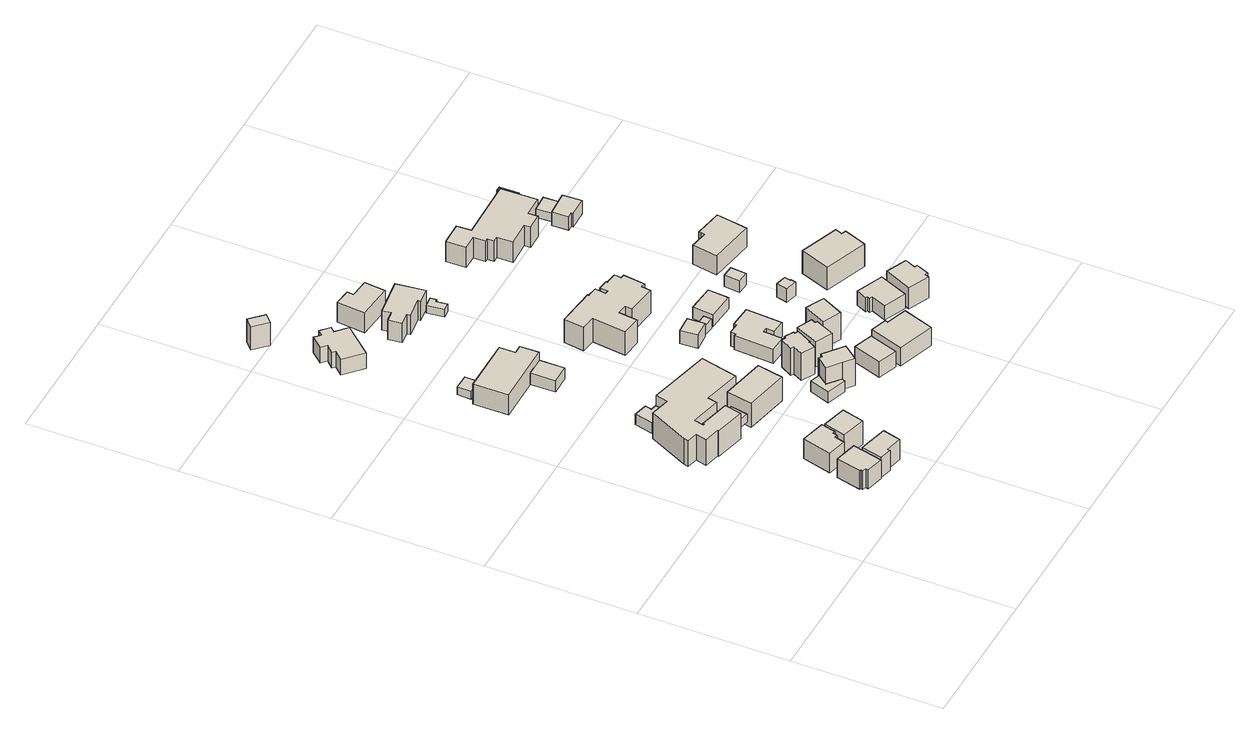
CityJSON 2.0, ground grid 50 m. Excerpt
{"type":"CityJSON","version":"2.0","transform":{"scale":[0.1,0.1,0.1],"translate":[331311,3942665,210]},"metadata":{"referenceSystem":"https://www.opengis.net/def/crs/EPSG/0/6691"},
"CityObjects":{
"building1":{"type":"Building","attributes":{"usage":"411","measuredHeight":8,"storeysAboveGround":2,"BuildingIDAttribute.prefecture":"14","BuildingIDAttribute.city":"14151","BuildingDetailAttribute.totalFloorArea":108.29,"BuildingDetailAttribute.buildingFootprintArea":54.15,"BuildingDetailAttribute.buildingStructureType":"601","BuildingDetailAttribute.buildingStructureOrgType":"1","BuildingDetailAttribute.orgUsage":"10","BuildingDetailAttribute.surveyYear":2015,"BuildingLandSlideRiskAttribute.description":"1","BuildingLandSlideRiskAttribute.areaType":"1"},"geometry":[{"type":"Solid","lod":"1","boundaries":[[[[0,1,2,3,4,5,6,7]],[[6,8,9,7]],[[5,10,8,6]],[[4,11,10,5]],[[3,12,11,4]],[[2,13,12,3]],[[1,14,13,2]],[[0,15,14,1]],[[7,9,15,0]],[[8,10,11,12,13,14,15,9]]]]}]},
"building2":{"type":"Building","attributes":{"usage":"411","measuredHeight":8.5,"storeysAboveGround":2,"BuildingIDAttribute.prefecture":"14","BuildingIDAttribute.city":"14151","BuildingDetailAttribute.totalFloorArea":131.72,"BuildingDetailAttribute.buildingFootprintArea":65.86,"BuildingDetailAttribute.buildingStructureType":"601","BuildingDetailAttribute.buildingStructureOrgType":"1","BuildingDetailAttribute.orgUsage":"10","BuildingDetailAttribute.surveyYear":2015},"geometry":[{"type":"Solid","lod":"1","boundaries":[[[[16,17,18,19,20,21,22,23]],[[22,24,25,23]],[[21,26,24,22]],[[20,27,26,21]],[[19,28,27,20]],[[18,29,28,19]],[[17,30,29,18]],[[16,31,30,17]],[[23,25,31,16]],[[24,26,27,28,29,30,31,25]]]]}]},
"building3":{"type":"Building","attributes":{"usage":"411","measuredHeight":8.6,"storeysAboveGround":2,"BuildingIDAttribute.prefecture":"14","BuildingIDAttribute.city":"14151","BuildingDetailAttribute.totalFloorArea":92.89,"BuildingDetailAttribute.buildingFootprintArea":46.44,"BuildingDetailAttribute.buildingStructureType":"601","BuildingDetailAttribute.buildingStructureOrgType":"1","BuildingDetailAttribute.orgUsage":"10","BuildingDetailAttribute.surveyYear":2015,"BuildingLandSlideRiskAttribute.description":"1","BuildingLandSlideRiskAttribute.areaType":"1"},"geometry":[{"type":"Solid","lod":"1","boundaries":[[[[32,33,34,35,36,37]],[[36,38,39,37]],[[35,40,38,36]],[[34,41,40,35]],[[33,42,41,34]],[[32,43,42,33]],[[37,39,43,32]],[[38,40,41,42,43,39]]]]}]},
"building4":{"type":"Building","attributes":{"usage":"411","measuredHeight":10.2,"storeysAboveGround":2,"BuildingIDAttribute.prefecture":"14","BuildingIDAttribute.city":"14151","BuildingDetailAttribute.totalFloorArea":94.19,"BuildingDetailAttribute.buildingFootprintArea":47.09,"BuildingDetailAttribute.buildingStructureType":"601","BuildingDetailAttribute.buildingStructureOrgType":"1","BuildingDetailAttribute.orgUsage":"10","BuildingDetailAttribute.surveyYear":2015},"geometry":[{"type":"Solid","lod":"1","boundaries":[[[[44,45,46,47]],[[46,48,49,47]],[[45,50,48,46]],[[44,51,50,45]],[[47,49,51,44]],[[48,50,51,49]]]]}]},
"building5":{"type":"Building","attributes":{"measuredHeight":10.4,"BuildingIDAttribute.prefecture":"14","BuildingIDAttribute.city":"14151","BuildingDetailAttribute.surveyYear":2015},"geometry":[{"type":"Solid","lod":"1","boundaries":[[[[52,53,54,55,56,57]],[[56,58,59,57]],[[55,60,58,56]],[[54,61,60,55]],[[53,62,61,54]],[[52,63,62,53]],[[57,59,63,52]],[[58,60,61,62,63,59]]]]}]},
"building6":{"type":"Building","attributes":{"usage":"441","measuredHeight":12.6,"storeysAboveGround":2,"BuildingIDAttribute.prefecture":"14","BuildingIDAttribute.city":"14151","BuildingDetailAttribute.totalFloorArea":839.2,"BuildingDetailAttribute.buildingFootprintArea":419.6,"BuildingDetailAttribute.buildingStructureType":"610","BuildingDetailAttribute.buildingStructureOrgType":"2","BuildingDetailAttribute.orgUsage":"160","BuildingDetailAttribute.surveyYear":2015},"geometry":[{"type":"Solid","lod":"1","boundaries":[[[[64,65,66,67,68,69,70,71,72,73,74,75,76,77,78,79,80,81,82]],[[81,83,84,82]],[[80,85,83,81]],[[79,86,85,80]],[[78,87,86,79]],[[77,88,87,78]],[[76,89,88,77]],[[75,90,89,76]],[[74,91,90,75]],[[73,92,91,74]],[[72,93,92,73]],[[71,94,93,72]],[[70,95,94,71]],[[69,96,95,70]],[[68,97,96,69]],[[67,98,97,68]],[[66,99,98,67]],[[65,100,99,66]],[[64,101,100,65]],[[82,84,101,64]],[[83,85,86,87,88,89,90,91,92,93,94,95,96,97,98,99,100,101,84]]]]}]},
"building7":{"type":"Building","attributes":{"measuredHeight":4.6,"BuildingIDAttribute.prefecture":"14","BuildingIDAttribute.city":"14151","BuildingDetailAttribute.surveyYear":2015},"geometry":[{"type":"Solid","lod":"1","boundaries":[[[[102,103,104,105]],[[104,106,107,105]],[[103,108,106,104]],[[102,109,108,103]],[[105,107,109,102]],[[106,108,109,107]]]]}]},
"building8":{"type":"Building","attributes":{"BuildingIDAttribute.prefecture":"14","BuildingIDAttribute.city":"14151","BuildingDetailAttribute.surveyYear":2015},"geometry":[{"type":"Solid","lod":"1","boundaries":[[[[110,111,112,113]],[[112,114,115,113]],[[111,116,114,112]],[[110,117,116,111]],[[113,115,117,110]],[[114,116,117,115]]]]}]},
"building9":{"type":"Building","attributes":{"usage":"411","measuredHeight":12,"storeysAboveGround":2,"BuildingIDAttribute.prefecture":"14","BuildingIDAttribute.city":"14151","BuildingDetailAttribute.totalFloorArea":232.3,"BuildingDetailAttribute.buildingFootprintArea":116.15,"BuildingDetailAttribute.buildingStructureType":"601","BuildingDetailAttribute.buildingStructureOrgType":"1","BuildingDetailAttribute.orgUsage":"10","BuildingDetailAttribute.surveyYear":2015},"geometry":[{"type":"Solid","lod":"1","boundaries":[[[[118,119,120,121]],[[120,122,123,121]],[[119,124,122,120]],[[118,125,124,119]],[[121,123,125,118]],[[122,124,125,123]]]]}]},
"building10":{"type":"Building","attributes":{"usage":"411","measuredHeight":9.8,"storeysAboveGround":2,"BuildingIDAttribute.prefecture":"14","BuildingIDAttribute.city":"14151","BuildingDetailAttribute.totalFloorArea":407.7,"BuildingDetailAttribute.buildingFootprintArea":203.85,"BuildingDetailAttribute.buildingStructureType":"601","BuildingDetailAttribute.buildingStructureOrgType":"1","BuildingDetailAttribute.orgUsage":"10","BuildingDetailAttribute.surveyYear":2015},"geometry":[{"type":"Solid","lod":"1","boundaries":[[[[126,127,128,129,130,131]],[[130,132,133,131]],[[129,134,132,130]],[[128,135,134,129]],[[127,136,135,128]],[[126,137,136,127]],[[131,133,137,126]],[[132,134,135,136,137,133]]]]}]},
"building11":{"type":"Building","attributes":{"measuredHeight":5,"BuildingIDAttribute.prefecture":"14","BuildingIDAttribute.city":"14151","BuildingDetailAttribute.surveyYear":2015},"geometry":[{"type":"Solid","lod":"1","boundaries":[[[[138,139,140,141]],[[140,142,143,141]],[[139,144,142,140]],[[138,145,144,139]],[[141,143,145,138]],[[142,144,145,143]]]]}]},
"building12":{"type":"Building","attributes":{"measuredHeight":6.2,"BuildingIDAttribute.prefecture":"14","BuildingIDAttribute.city":"14151","BuildingDetailAttribute.surveyYear":2015},"geometry":[{"type":"Solid","lod":"1","boundaries":[[[[146,147,148,149,150,151]],[[150,152,153,151]],[[149,154,152,150]],[[148,155,154,149]],[[147,156,155,148]],[[146,157,156,147]],[[151,153,157,146]],[[152,154,155,156,157,153]]]]}]},
"building13":{"type":"Building","attributes":{"usage":"411","measuredHeight":11.2,"storeysAboveGround":2,"BuildingIDAttribute.prefecture":"14","BuildingIDAttribute.city":"14151","BuildingDetailAttribute.totalFloorArea":98.07,"BuildingDetailAttribute.buildingFootprintArea":49.04,"BuildingDetailAttribute.buildingStructureType":"601","BuildingDetailAttribute.buildingStructureOrgType":"1","BuildingDetailAttribute.orgUsage":"10","BuildingDetailAttribute.surveyYear":2015},"geometry":[{"type":"Solid","lod":"1","boundaries":[[[[149,148,147,158,159,160,161,162]],[[161,163,164,162]],[[160,165,163,161]],[[159,166,165,160]],[[158,167,166,159]],[[147,168,167,158]],[[148,169,168,147]],[[149,170,169,148]],[[162,164,170,149]],[[163,165,166,167,168,169,170,164]]]]}]},
"building14":{"type":"Building","attributes":{"usage":"411","measuredHeight":7,"storeysAboveGround":1,"BuildingIDAttribute.prefecture":"14","BuildingIDAttribute.city":"14151","BuildingDetailAttribute.totalFloorArea":117.42,"BuildingDetailAttribute.buildingFootprintArea":117.42,"BuildingDetailAttribute.buildingStructureType":"601","BuildingDetailAttribute.buildingStructureOrgType":"1","BuildingDetailAttribute.orgUsage":"10","BuildingDetailAttribute.surveyYear":2015},"geometry":[{"type":"Solid","lod":"1","boundaries":[[[[171,172,173,174,175,176,177,178,179,180,181,182]],[[181,183,184,182]],[[180,185,183,181]],[[179,186,185,180]],[[178,187,186,179]],[[177,188,187,178]],[[176,189,188,177]],[[175,190,189,176]],[[174,191,190,175]],[[173,192,191,174]],[[172,193,192,173]],[[171,194,193,172]],[[182,184,194,171]],[[183,185,186,187,188,189,190,191,192,193,194,184]]]]}]},
"building15":{"type":"Building","attributes":{"usage":"413","measuredHeight":11.2,"storeysAboveGround":2,"BuildingIDAttribute.prefecture":"14","BuildingIDAttribute.city":"14151","BuildingDetailAttribute.totalFloorArea":89.8,"BuildingDetailAttribute.buildingFootprintArea":44.9,"BuildingDetailAttribute.buildingStructureType":"601","BuildingDetailAttribute.buildingStructureOrgType":"1","BuildingDetailAttribute.orgUsage":"30","BuildingDetailAttribute.surveyYear":2015},"geometry":[{"type":"Solid","lod":"1","boundaries":[[[[195,196,197,198,199,200,201,202,203,204,205,206]],[[205,207,208,206]],[[204,209,207,205]],[[203,210,209,204]],[[202,211,210,203]],[[201,212,211,202]],[[200,213,212,201]],[[199,214,213,200]],[[198,215,214,199]],[[197,216,215,198]],[[196,217,216,197]],[[195,218,217,196]],[[206,208,218,195]],[[207,209,210,211,212,213,214,215,216,217,218,208]]]]}]},
"building16":{"type":"Building","attributes":{"usage":"411","measuredHeight":6.5,"storeysAboveGround":2,"BuildingIDAttribute.prefecture":"14","BuildingIDAttribute.city":"14151","BuildingDetailAttribute.totalFloorArea":101.95,"BuildingDetailAttribute.buildingFootprintArea":50.98,"BuildingDetailAttribute.buildingStructureType":"601","BuildingDetailAttribute.buildingStructureOrgType":"1","BuildingDetailAttribute.orgUsage":"10","BuildingDetailAttribute.surveyYear":2015},"geometry":[{"type":"Solid","lod":"1","boundaries":[[[[219,220,221,222]],[[221,223,224,222]],[[220,225,223,221]],[[219,226,225,220]],[[222,224,226,219]],[[223,225,226,224]]]]}]},
"building17":{"type":"Building","attributes":{"usage":"411","measuredHeight":10.5,"storeysAboveGround":2,"BuildingIDAttribute.prefecture":"14","BuildingIDAttribute.city":"14151","BuildingDetailAttribute.totalFloorArea":79.3,"BuildingDetailAttribute.buildingFootprintArea":39.65,"BuildingDetailAttribute.buildingStructureType":"601","BuildingDetailAttribute.buildingStructureOrgType":"1","BuildingDetailAttribute.orgUsage":"10","BuildingDetailAttribute.surveyYear":2015},"geometry":[{"type":"Solid","lod":"1","boundaries":[[[[227,228,229,230,231,232]],[[231,233,234,232]],[[230,235,233,231]],[[229,236,235,230]],[[228,237,236,229]],[[227,238,237,228]],[[232,234,238,227]],[[233,235,236,237,238,234]]]]}]},
"building18":{"type":"Building","attributes":{"usage":"451","measuredHeight":9.8,"storeysAboveGround":2,"BuildingIDAttribute.prefecture":"14","BuildingIDAttribute.city":"14151","BuildingDetailAttribute.totalFloorArea":40.52,"BuildingDetailAttribute.buildingFootprintArea":20.26,"BuildingDetailAttribute.buildingStructureType":"601","BuildingDetailAttribute.buildingStructureOrgType":"1","BuildingDetailAttribute.orgUsage":"200","BuildingDetailAttribute.surveyYear":2015},"geometry":[{"type":"Solid","lod":"1","boundaries":[[[[239,240,241,242]],[[241,243,244,242]],[[240,245,243,241]],[[239,246,245,240]],[[242,244,246,239]],[[243,245,246,244]]]]}]},
"building19":{"type":"Building","attributes":{"usage":"411","measuredHeight":8.7,"storeysAboveGround":2,"BuildingIDAttribute.prefecture":"14","BuildingIDAttribute.city":"14151","BuildingDetailAttribute.totalFloorArea":218.33,"BuildingDetailAttribute.buildingFootprintArea":109.17,"BuildingDetailAttribute.buildingStructureType":"601","BuildingDetailAttribute.buildingStructureOrgType":"1","BuildingDetailAttribute.orgUsage":"10","BuildingDetailAttribute.surveyYear":2015},"geometry":[{"type":"Solid","lod":"1","boundaries":[[[[247,248,249,250,251,252]],[[251,253,254,252]],[[250,255,253,251]],[[249,256,255,250]],[[248,257,256,249]],[[247,258,257,248]],[[252,254,258,247]],[[253,255,256,257,258,254]]]]}]},
"building20":{"type":"Building","attributes":{"measuredHeight":5.5,"BuildingIDAttribute.prefecture":"14","BuildingIDAttribute.city":"14151","BuildingDetailAttribute.surveyYear":2015},"geometry":[{"type":"Solid","lod":"1","boundaries":[[[[259,260,261,262,263]],[[262,264,265,263]],[[261,266,264,262]],[[260,267,266,261]],[[259,268,267,260]],[[263,265,268,259]],[[264,266,267,268,265]]]]}]},
"building21":{"type":"Building","attributes":{"usage":"411","measuredHeight":6.4,"storeysAboveGround":1,"BuildingIDAttribute.prefecture":"14","BuildingIDAttribute.city":"14151","BuildingDetailAttribute.totalFloorArea":130.65,"BuildingDetailAttribute.buildingFootprintArea":130.65,"BuildingDetailAttribute.buildingStructureType":"601","BuildingDetailAttribute.buildingStructureOrgType":"1","BuildingDetailAttribute.orgUsage":"10","BuildingDetailAttribute.surveyYear":2015},"geometry":[{"type":"Solid","lod":"1","boundaries":[[[[269,270,271,272,273,274,275,276,277,278,279,280]],[[279,281,282,280]],[[278,283,281,279]],[[277,284,283,278]],[[276,285,284,277]],[[275,286,285,276]],[[274,287,286,275]],[[273,288,287,274]],[[272,289,288,273]],[[271,290,289,272]],[[270,291,290,271]],[[269,292,291,270]],[[280,282,292,269]],[[281,283,284,285,286,287,288,289,290,291,292,282]]]]}]},
"building22":{"type":"Building","attributes":{"usage":"411","measuredHeight":8.9,"storeysAboveGround":2,"BuildingIDAttribute.prefecture":"14","BuildingIDAttribute.city":"14151","BuildingDetailAttribute.totalFloorArea":188.18,"BuildingDetailAttribute.buildingFootprintArea":94.09,"BuildingDetailAttribute.buildingStructureType":"601","BuildingDetailAttribute.buildingStructureOrgType":"1","BuildingDetailAttribute.orgUsage":"10","BuildingDetailAttribute.surveyYear":2015},"geometry":[{"type":"Solid","lod":"1","boundaries":[[[[293,294,295,296,297,298,299,300,301,302]],[[301,303,304,302]],[[300,305,303,301]],[[299,306,305,300]],[[298,307,306,299]],[[297,308,307,298]],[[296,309,308,297]],[[295,310,309,296]],[[294,311,310,295]],[[293,312,311,294]],[[302,304,312,293]],[[303,305,306,307,308,309,310,311,312,304]]]]}]},
"building23":{"type":"Building","attributes":{"measuredHeight":4.3,"BuildingIDAttribute.prefecture":"14","BuildingIDAttribute.city":"14151","BuildingDetailAttribute.surveyYear":2015},"geometry":[{"type":"Solid","lod":"1","boundaries":[[[[313,314,315,316]],[[315,317,318,316]],[[314,319,317,315]],[[313,320,319,314]],[[316,318,320,313]],[[317,319,320,318]]]]}]},
"building24":{"type":"Building","attributes":{"usage":"411","measuredHeight":11.1,"storeysAboveGround":2,"BuildingIDAttribute.prefecture":"14","BuildingIDAttribute.city":"14151","BuildingDetailAttribute.totalFloorArea":75.59,"BuildingDetailAttribute.buildingFootprintArea":37.79,"BuildingDetailAttribute.buildingStructureType":"601","BuildingDetailAttribute.buildingStructureOrgType":"1","BuildingDetailAttribute.orgUsage":"10","BuildingDetailAttribute.surveyYear":2015},"geometry":[{"type":"Solid","lod":"1","boundaries":[[[[321,322,323,324]],[[323,325,326,324]],[[322,327,325,323]],[[321,328,327,322]],[[324,326,328,321]],[[325,327,328,326]]]]}]},
"building25":{"type":"Building","attributes":{"usage":"411","measuredHeight":11.5,"storeysAboveGround":1,"BuildingIDAttribute.prefecture":"14","BuildingIDAttribute.city":"14151","BuildingDetailAttribute.totalFloorArea":304.68,"BuildingDetailAttribute.buildingFootprintArea":304.68,"BuildingDetailAttribute.buildingStructureType":"601","BuildingDetailAttribute.buildingStructureOrgType":"1","BuildingDetailAttribute.orgUsage":"10","BuildingDetailAttribute.surveyYear":2015},"geometry":[{"type":"Solid","lod":"1","boundaries":[[[[329,330,331,332,333,334,335,336,337,338,339,340,341,342,343,344,345,346,347,348,349,350]],[[349,351,352,350]],[[348,353,351,349]],[[347,354,353,348]],[[346,355,354,347]],[[345,356,355,346]],[[344,357,356,345]],[[343,358,357,344]],[[342,359,358,343]],[[341,360,359,342]],[[340,361,360,341]],[[339,362,361,340]],[[338,363,362,339]],[[337,364,363,338]],[[336,365,364,337]],[[335,366,365,336]],[[334,367,366,335]],[[333,368,367,334]],[[332,369,368,333]],[[331,370,369,332]],[[330,371,370,331]],[[329,372,371,330]],[[350,352,372,329]],[[351,353,354,355,356,357,358,359,360,361,362,363,364,365,366,367,368,369,370,371,372,352]]]]}]},
"building26":{"type":"Building","attributes":{"measuredHeight":9.3,"BuildingIDAttribute.prefecture":"14","BuildingIDAttribute.city":"14151","BuildingDetailAttribute.surveyYear":2015},"geometry":[{"type":"Solid","lod":"1","boundaries":[[[[373,374,375,376,377,378]],[[377,379,380,378]],[[376,381,379,377]],[[375,382,381,376]],[[374,383,382,375]],[[373,384,383,374]],[[378,380,384,373]],[[379,381,382,383,384,380]]]]}]},
"building27":{"type":"Building","attributes":{"usage":"411","storeysAboveGround":2,"BuildingIDAttribute.prefecture":"14","BuildingIDAttribute.city":"14151","BuildingDetailAttribute.totalFloorArea":28.29,"BuildingDetailAttribute.buildingFootprintArea":14.14,"BuildingDetailAttribute.buildingStructureType":"601","BuildingDetailAttribute.buildingStructureOrgType":"1","BuildingDetailAttribute.orgUsage":"10","BuildingDetailAttribute.surveyYear":2015},"geometry":[{"type":"Solid","lod":"1","boundaries":[[[[385,386,387,388,389,390]],[[389,391,392,390]],[[388,393,391,389]],[[387,394,393,388]],[[386,395,394,387]],[[385,396,395,386]],[[390,392,396,385]],[[391,393,394,395,396,392]]]]}]},
"building28":{"type":"Building","attributes":{"usage":"411","measuredHeight":5,"storeysAboveGround":1,"BuildingIDAttribute.prefecture":"14","BuildingIDAttribute.city":"14151","BuildingDetailAttribute.totalFloorArea":46.12,"BuildingDetailAttribute.buildingFootprintArea":46.12,"BuildingDetailAttribute.buildingStructureType":"601","BuildingDetailAttribute.buildingStructureOrgType":"1","BuildingDetailAttribute.orgUsage":"10","BuildingDetailAttribute.surveyYear":2015},"geometry":[{"type":"Solid","lod":"1","boundaries":[[[[397,398,399,400]],[[399,401,402,400]],[[398,403,401,399]],[[397,404,403,398]],[[400,402,404,397]],[[401,403,404,402]]]]}]},
"building29":{"type":"Building","attributes":{"usage":"411","measuredHeight":6.4,"storeysAboveGround":2,"BuildingIDAttribute.prefecture":"14","BuildingIDAttribute.city":"14151","BuildingDetailAttribute.totalFloorArea":144.7,"BuildingDetailAttribute.buildingFootprintArea":72.35,"BuildingDetailAttribute.buildingStructureType":"601","BuildingDetailAttribute.buildingStructureOrgType":"1","BuildingDetailAttribute.orgUsage":"10","BuildingDetailAttribute.surveyYear":2015},"geometry":[{"type":"Solid","lod":"1","boundaries":[[[[405,406,407,408,409,410,411,412]],[[411,413,414,412]],[[410,415,413,411]],[[409,416,415,410]],[[408,417,416,409]],[[407,418,417,408]],[[406,419,418,407]],[[405,420,419,406]],[[412,414,420,405]],[[413,415,416,417,418,419,420,414]]]]}]},
"building30":{"type":"Building","attributes":{"measuredHeight":5.8,"BuildingIDAttribute.prefecture":"14","BuildingIDAttribute.city":"14151","BuildingDetailAttribute.surveyYear":2015},"geometry":[{"type":"Solid","lod":"1","boundaries":[[[[421,422,423,424,425,426]],[[425,427,428,426]],[[424,429,427,425]],[[423,430,429,424]],[[422,431,430,423]],[[421,432,431,422]],[[426,428,432,421]],[[427,429,430,431,432,428]]]]}]},
"building31":{"type":"Building","attributes":{"usage":"411","measuredHeight":5.2,"storeysAboveGround":2,"BuildingIDAttribute.prefecture":"14","BuildingIDAttribute.city":"14151","BuildingDetailAttribute.totalFloorArea":34.16,"BuildingDetailAttribute.buildingFootprintArea":17.08,"BuildingDetailAttribute.buildingStructureType":"601","BuildingDetailAttribute.buildingStructureOrgType":"1","BuildingDetailAttribute.orgUsage":"10","BuildingDetailAttribute.surveyYear":2015},"geometry":[{"type":"Solid","lod":"1","boundaries":[[[[433,434,435,436]],[[435,437,438,436]],[[434,439,437,435]],[[433,440,439,434]],[[436,438,440,433]],[[437,439,440,438]]]]}]},
"building32":{"type":"Building","attributes":{"measuredHeight":9.2,"BuildingIDAttribute.prefecture":"14","BuildingIDAttribute.city":"14151","BuildingDetailAttribute.surveyYear":2015},"geometry":[{"type":"Solid","lod":"1","boundaries":[[[[441,442,443,444,445,446,447,448]],[[447,449,450,448]],[[446,451,449,447]],[[445,452,451,446]],[[444,453,452,445]],[[443,454,453,444]],[[442,455,454,443]],[[441,456,455,442]],[[448,450,456,441]],[[449,451,452,453,454,455,456,450]]]]}]},
"building33":{"type":"Building","attributes":{"usage":"411","measuredHeight":10.3,"storeysAboveGround":1,"BuildingIDAttribute.prefecture":"14","BuildingIDAttribute.city":"14151","BuildingDetailAttribute.totalFloorArea":100.42,"BuildingDetailAttribute.buildingFootprintArea":100.42,"BuildingDetailAttribute.buildingStructureType":"601","BuildingDetailAttribute.buildingStructureOrgType":"1","BuildingDetailAttribute.orgUsage":"10","BuildingDetailAttribute.surveyYear":2015},"geometry":[{"type":"Solid","lod":"1","boundaries":[[[[457,458,459,460,461,462]],[[461,463,464,462]],[[460,465,463,461]],[[459,466,465,460]],[[458,467,466,459]],[[457,468,467,458]],[[462,464,468,457]],[[463,465,466,467,468,464]]]]}]},
"building34":{"type":"Building","attributes":{"usage":"411","measuredHeight":8.9,"storeysAboveGround":2,"BuildingIDAttribute.prefecture":"14","BuildingIDAttribute.city":"14151","BuildingDetailAttribute.totalFloorArea":245.33,"BuildingDetailAttribute.buildingFootprintArea":122.66,"BuildingDetailAttribute.buildingStructureType":"601","BuildingDetailAttribute.buildingStructureOrgType":"1","BuildingDetailAttribute.orgUsage":"10","BuildingDetailAttribute.surveyYear":2015},"geometry":[{"type":"Solid","lod":"1","boundaries":[[[[469,470,471,472,473,474,475]],[[474,476,477,475]],[[473,478,476,474]],[[472,479,478,473]],[[471,480,479,472]],[[470,481,480,471]],[[469,482,481,470]],[[475,477,482,469]],[[476,478,479,480,481,482,477]]]]}]},
"building35":{"type":"Building","attributes":{"usage":"411","measuredHeight":11.1,"storeysAboveGround":2,"BuildingIDAttribute.prefecture":"14","BuildingIDAttribute.city":"14151","BuildingDetailAttribute.totalFloorArea":579.39,"BuildingDetailAttribute.buildingFootprintArea":289.69,"BuildingDetailAttribute.buildingStructureType":"601","BuildingDetailAttribute.buildingStructureOrgType":"1","BuildingDetailAttribute.orgUsage":"10","BuildingDetailAttribute.surveyYear":2015},"geometry":[{"type":"Solid","lod":"1","boundaries":[[[[483,484,485,486,487,488,489,490,491,492,493,494,495,496,497,498]],[[497,499,500,498]],[[496,501,499,497]],[[495,502,501,496]],[[494,503,502,495]],[[493,504,503,494]],[[492,505,504,493]],[[491,506,505,492]],[[490,507,506,491]],[[489,508,507,490]],[[488,509,508,489]],[[487,510,509,488]],[[486,511,510,487]],[[485,512,511,486]],[[484,513,512,485]],[[483,514,513,484]],[[498,500,514,483]],[[499,501,502,503,504,505,506,507,508,509,510,511,512,513,514,500]]]]}]},
"building36":{"type":"Building","attributes":{"usage":"411","measuredHeight":6.3,"storeysAboveGround":1,"BuildingIDAttribute.prefecture":"14","BuildingIDAttribute.city":"14151","BuildingDetailAttribute.totalFloorArea":34.2,"BuildingDetailAttribute.buildingFootprintArea":34.2,"BuildingDetailAttribute.buildingStructureType":"601","BuildingDetailAttribute.buildingStructureOrgType":"1","BuildingDetailAttribute.orgUsage":"10","BuildingDetailAttribute.surveyYear":2015},"geometry":[{"type":"Solid","lod":"1","boundaries":[[[[515,516,517,518,519,520]],[[519,521,522,520]],[[518,523,521,519]],[[517,524,523,518]],[[516,525,524,517]],[[515,526,525,516]],[[520,522,526,515]],[[521,523,524,525,526,522]]]]}]},
"building37":{"type":"Building","attributes":{"usage":"411","measuredHeight":4.1,"storeysAboveGround":1,"BuildingIDAttribute.prefecture":"14","BuildingIDAttribute.city":"14151","BuildingDetailAttribute.totalFloorArea":16.72,"BuildingDetailAttribute.buildingFootprintArea":16.72,"BuildingDetailAttribute.buildingStructureType":"601","BuildingDetailAttribute.buildingStructureOrgType":"1","BuildingDetailAttribute.orgUsage":"10","BuildingDetailAttribute.surveyYear":2015},"geometry":[{"type":"Solid","lod":"1","boundaries":[[[[527,528,529,530]],[[529,531,532,530]],[[528,533,531,529]],[[527,534,533,528]],[[530,532,534,527]],[[531,533,534,532]]]]}]},
"building38":{"type":"Building","attributes":{"usage":"411","measuredHeight":5.5,"storeysAboveGround":2,"BuildingIDAttribute.prefecture":"14","BuildingIDAttribute.city":"14151","BuildingDetailAttribute.totalFloorArea":18.82,"BuildingDetailAttribute.buildingFootprintArea":9.41,"BuildingDetailAttribute.buildingStructureType":"601","BuildingDetailAttribute.buildingStructureOrgType":"1","BuildingDetailAttribute.orgUsage":"10","BuildingDetailAttribute.surveyYear":2015},"geometry":[{"type":"Solid","lod":"1","boundaries":[[[[535,536,537,538]],[[537,539,540,538]],[[536,541,539,537]],[[535,542,541,536]],[[538,540,542,535]],[[539,541,542,540]]]]}]}
},
"vertices":[
[163,19,194],[105,33,194],[107,42,194],[95,46,194],[97,54,194],[92,55,194],[112,138,194],[187,119,194],[112,138,266],[187,119,266],[92,55,266],[97,54,266],[95,46,266],[107,42,266],[105,33,266],[163,19,266],
[148,265,193],[230,244,193],[217,195,193],[209,197,193],[205,182,193],[195,184,193],[186,151,193],[122,167,193],[186,151,269],[122,167,269],[195,184,269],[205,182,269],[209,197,269],[217,195,269],[230,244,269],[148,265,269],
[285,69,189],[269,8,189],[214,21,189],[212,13,189],[172,23,189],[190,93,189],[172,23,267],[190,93,267],[212,13,267],[214,21,267],[269,8,267],[285,69,267],
[218,165,174],[237,238,174],[318,217,174],[299,144,174],[318,217,267],[299,144,267],[237,238,267],[218,165,267],
[88,786,178],[134,775,178],[129,753,178],[149,748,178],[140,708,178],[73,724,178],[140,708,219],[73,724,219],[149,748,219],[129,753,219],[134,775,219],[88,786,219],
[360,697,158],[330,573,158],[205,603,158],[198,572,158],[97,596,158],[89,565,158],[94,564,158],[95,569,158],[197,544,158],[184,488,158],[84,512,158],[85,515,158],[32,528,158],[41,565,158],[5,574,158],[9,590,158],[74,723,158],[140,707,158],[150,748,158],[140,707,258],[150,748,258],[74,723,258],[9,590,258],[5,574,258],[41,565,258],[32,528,258],[85,515,258],[84,512,258],[184,488,258],[197,544,258],[95,569,258],[94,564,258],[89,565,258],[97,596,258],[198,572,258],[205,603,258],[330,573,258],[360,697,258],
[239,493,179],[213,499,179],[226,556,179],[251,550,179],[226,556,210],[251,550,210],[213,499,210],[239,493,210],
[15,1334,149],[66,1333,149],[65,1287,149],[14,1287,149],[65,1287,179],[14,1287,179],[66,1333,179],[15,1334,179],
[413,539,156],[395,453,156],[247,484,156],[264,570,156],[247,484,248],[264,570,248],[395,453,248],[413,539,248],
[17,1166,131],[15,1282,131],[199,1284,131],[199,1230,131],[229,1231,131],[230,1168,131],[229,1231,209],[230,1168,209],[199,1230,209],[199,1284,209],[15,1282,209],[17,1166,209],
[230,1168,134],[231,1085,134],[166,1084,134],[165,1167,134],[166,1084,178],[165,1167,178],[231,1085,178],[230,1168,178],
[458,390,166],[491,378,166],[464,343,166],[506,310,166],[501,298,166],[434,321,166],[501,298,208],[434,321,208],[506,310,208],[464,343,208],[491,378,208],[458,390,208],
[495,383,166],[506,374,166],[514,384,166],[579,332,166],[539,283,166],[579,332,271],[539,283,271],[514,384,271],[506,374,271],[495,383,271],[491,378,271],[464,343,271],[506,310,271],
[102,1673,59],[42,1727,59],[69,1757,59],[60,1765,59],[83,1789,59],[65,1805,59],[99,1844,59],[119,1826,59],[133,1842,59],[162,1816,59],[148,1800,59],[185,1767,59],[148,1800,119],[185,1767,119],[162,1816,119],[133,1842,119],[119,1826,119],[99,1844,119],[65,1805,119],[83,1789,119],[60,1765,119],[69,1757,119],[42,1727,119],[102,1673,119],
[553,436,163],[551,438,163],[538,414,163],[494,438,163],[512,470,163],[502,475,163],[525,516,163],[538,509,163],[542,516,163],[572,499,163],[569,494,163],[581,488,163],[569,494,269],[581,488,269],[572,499,269],[542,516,269],[538,509,269],[525,516,269],[502,475,269],[512,470,269],[494,438,269],[538,414,269],[551,438,269],[553,436,269],
[595,311,204],[660,288,204],[628,192,204],[563,215,204],[628,192,264],[563,215,264],[660,288,264],[595,311,264],
[592,497,176],[641,474,176],[634,459,176],[641,455,176],[612,392,176],[555,419,176],[612,392,273],[555,419,273],[641,455,273],[634,459,273],[641,474,273],[592,497,273],
[89,2043,3],[116,2070,3],[159,2026,3],[132,2000,3],[159,2026,93],[132,2000,93],[116,2070,93],[89,2043,93],
[625,175,215],[663,288,215],[718,269,215],[714,260,215],[783,236,215],[748,134,215],[783,236,286],[748,134,286],[714,260,286],[718,269,286],[663,288,286],[625,175,286],
[504,779,155],[500,837,155],[558,841,155],[560,809,155],[562,783,155],[560,809,206],[562,783,206],[558,841,206],[500,837,206],[504,779,206],
[540,678,160],[549,677,160],[550,695,160],[587,693,160],[587,702,160],[662,697,160],[654,576,160],[607,579,160],[609,606,160],[594,607,160],[590,544,160],[532,547,160],[590,544,214],[532,547,214],[594,607,214],[609,606,214],[607,579,214],[654,576,214],[662,697,214],[587,702,214],[587,693,214],[550,695,214],[549,677,214],[540,678,214],
[376,1709,87],[389,1613,87],[337,1606,87],[336,1615,87],[267,1606,87],[265,1617,87],[224,1612,87],[218,1657,87],[253,1662,87],[249,1691,87],[253,1662,162],[249,1691,162],[218,1657,162],[224,1612,162],[265,1617,162],[267,1606,162],[336,1615,162],[337,1606,162],[389,1613,162],[376,1709,162],
[560,809,160],[600,807,160],[598,779,160],[562,783,160],[598,779,196],[562,783,196],[600,807,196],[560,809,196],
[695,404,180],[635,433,180],[672,507,180],[732,478,180],[672,507,284],[732,478,284],[635,433,284],[695,404,284],
[511,1143,134],[510,1139,134],[544,1135,134],[539,1098,134],[551,1097,134],[554,1124,134],[588,1120,134],[587,1115,134],[626,1111,134],[623,1087,134],[636,1085,134],[627,1013,134],[612,1015,134],[608,984,134],[508,996,134],[511,1020,134],[477,1024,134],[470,962,134],[405,970,134],[419,1083,134],[371,1089,134],[380,1158,134],[371,1089,224],[380,1158,224],[419,1083,224],[405,970,224],[470,962,224],[477,1024,224],[511,1020,224],[508,996,224],[608,984,224],[612,1015,224],[627,1013,224],[636,1085,224],[623,1087,224],[626,1111,224],[587,1115,224],[588,1120,224],[554,1124,224],[551,1097,224],[539,1098,224],[544,1135,224],[510,1139,224],[511,1143,224],
[251,1838,62],[306,1832,62],[304,1810,62],[367,1804,62],[360,1733,62],[242,1744,62],[360,1733,139],[242,1744,139],[367,1804,139],[304,1810,139],[306,1832,139],[251,1838,139],
[361,1600,100],[396,1604,100],[398,1583,100],[389,1582,100],[394,1545,100],[368,1542,100],[394,1545,130],[368,1542,130],[389,1582,130],[398,1583,130],[396,1604,130],[361,1600,130],
[606,845,167],[696,838,167],[690,768,167],[600,775,167],[690,768,212],[600,775,212],[696,838,212],[606,845,212],
[874,278,209],[799,310,209],[821,361,209],[811,365,209],[814,374,209],[809,376,209],[825,413,209],[915,375,209],[825,413,264],[915,375,264],[809,376,264],[814,374,264],[811,365,264],[821,361,264],[799,310,264],[874,278,264],
[772,617,186],[781,654,186],[817,645,186],[812,624,186],[815,624,186],[811,607,186],[815,624,238],[811,607,238],[812,624,238],[817,645,238],[781,654,238],[772,617,238],
[769,820,174],[808,817,174],[804,765,174],[765,768,174],[804,765,219],[765,768,219],[808,817,219],[769,820,219],
[924,363,202],[993,333,202],[977,297,202],[987,293,202],[969,251,202],[960,255,202],[954,240,202],[883,271,202],[954,240,283],[883,271,283],[960,255,283],[969,251,283],[987,293,283],[977,297,283],[993,333,283],[924,363,283],
[869,531,190],[906,630,190],[1035,582,190],[1026,559,190],[1041,553,190],[1013,478,190],[1041,553,278],[1013,478,278],[1026,559,278],[1035,582,278],[906,630,278],[869,531,278],
[802,861,179],[816,945,179],[875,935,179],[877,948,179],[878,955,179],[971,939,179],[954,835,179],[971,939,253],[954,835,253],[878,955,253],[877,948,253],[875,935,253],[816,945,253],[802,861,253],
[859,1595,121],[862,1474,121],[793,1472,121],[794,1440,121],[740,1438,121],[739,1459,121],[656,1456,121],[655,1509,121],[636,1508,121],[636,1531,121],[625,1531,121],[624,1572,121],[575,1571,121],[574,1637,121],[650,1639,121],[652,1590,121],[650,1639,200],[652,1590,200],[574,1637,200],[575,1571,200],[624,1572,200],[625,1531,200],[636,1531,200],[636,1508,200],[655,1509,200],[656,1456,200],[739,1459,200],[740,1438,200],[794,1440,200],[793,1472,200],[862,1474,200],[859,1595,200],
[913,1418,146],[916,1355,146],[851,1352,146],[851,1359,146],[832,1358,146],[830,1413,146],[832,1358,198],[830,1413,198],[851,1359,198],[851,1352,198],[916,1355,198],[913,1418,198],
[900,1474,146],[902,1426,146],[846,1423,146],[843,1471,146],[846,1423,179],[843,1471,179],[902,1426,179],[900,1474,179],
[870,1611,143],[887,1611,143],[888,1547,143],[870,1546,143],[888,1547,178],[870,1546,178],[887,1611,178],[870,1611,178]
]}
